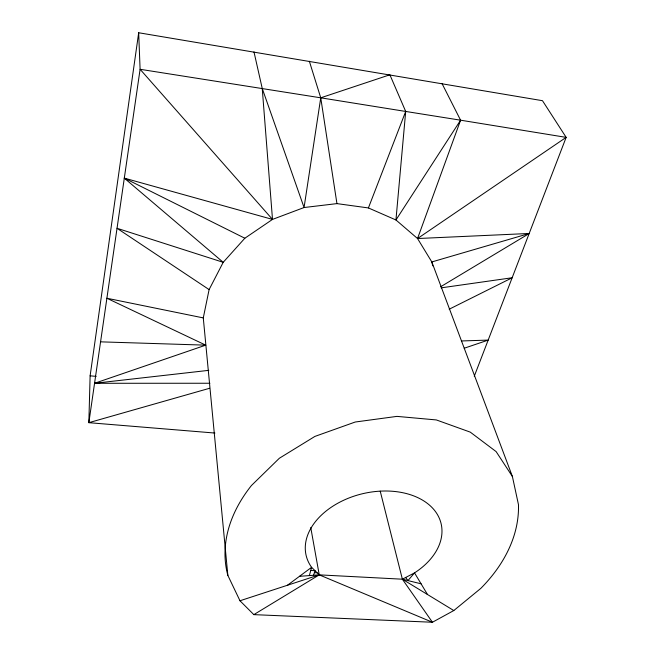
<?xml version="1.0" encoding="UTF-8"?>
<svg xmlns="http://www.w3.org/2000/svg" width="655" height="655" viewBox="0 0 655 655"><rect width="100%" height="100%" fill="white"/><g stroke="black" fill="none" stroke-linecap="round" stroke-linejoin="round"><path stroke-width="0.98" d="M474.261 376.265L566.157 137.37L542.487 100.698L138.68 32.75L90.12 375.814L88.843 422.68L214.922 433.053M138.68 32.75L140.096 69.291L320.745 97.816L389.881 74.785L405.699 111.448L395.947 219.974L417.546 238.535L431.825 261.943L512.398 476.496L518.465 504.645A178.979 123.14 -12.1 0 1 480.803 588.386L453.809 610.542L432.431 622.25L253.837 614.636L239.976 600.766L227.858 575.426L203.279 317.904L209.109 289.6L223.208 262.311L244.839 238.232L272.505 219.409L304.067 207.529L336.94 203.615L368.405 207.938L395.947 219.974L460.588 120.193L442.027 83.562M309.373 575.589L311.6 567.32A69.332 47.176 -13.2 0 1 340.69 501.705A69.332 47.176 -13.2 0 1 431.088 506.593A69.332 47.176 -13.2 0 1 414.533 572.879L407.95 580.592L402.375 579.2L319.239 574.861L299.482 576.326M313.565 575.213L315.03 570.702L310.757 570.464M417.546 238.535L460.588 120.193L566.157 137.37L417.546 238.535L529.281 233.475L440.741 286.702M368.405 207.938L405.699 111.448L460.588 120.193M287.471 585.242L311.6 567.32L319.239 574.861L432.431 622.25L402.375 579.2L380.227 491.152M253.837 614.636L319.239 574.861L310.765 527.57M453.809 610.542L402.375 579.2L414.533 572.879L427.494 594.511M449.183 309.217L512.218 277.745L441.118 287.856M209.919 383.249L94.549 383.29L205.719 345.152L106.863 298.238L203.279 317.904M464.223 348.231L488.237 340.092L461.775 340.952M239.976 600.766L319.239 574.861M529.281 233.475L431.825 261.943L432.758 265.848M209.6 388.276L88.843 422.68L140.096 69.291L272.505 219.409L262.237 88.458L253.984 51.909M94.549 383.29L208.773 370.345M100.542 341.844L205.719 345.152M314.4 572.658L317.151 572.806M90.12 375.814L96.187 376.388M405.699 111.448L320.745 97.816L309.348 61.226M421.075 583.801L407.95 580.592L405.65 577.505M209.109 289.6L117.008 228.276L223.208 262.311L124.27 178.111L272.505 219.409M124.27 178.111L244.839 238.232M512.398 476.496L496.13 451.606L470.265 432.128L436.353 419.937L396.93 416.383L355.239 422.017L314.891 436.418L279.341 458.263L251.446 485.511A176.629 119.963 -14.3 0 0 227.858 575.426M262.237 88.458L304.067 207.529L320.745 97.816L336.94 203.615"/></g></svg>
